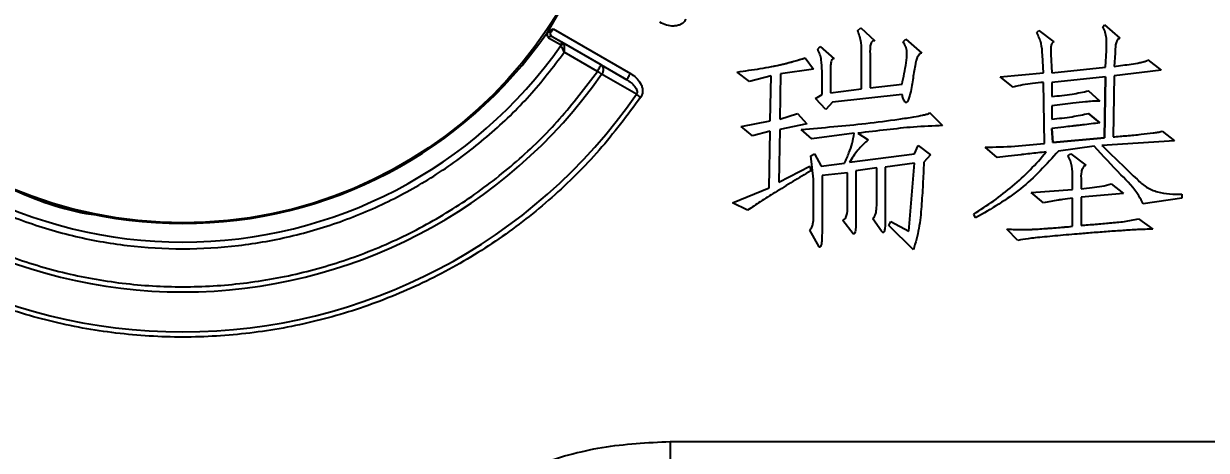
# Model space of a CAD drawing. Header units: millimetres. Extents: x 2379 to 4059, y 879 to 2067.
# Drawn here: x 2836.8 to 2916.9, y 1775.4 to 1804.3 of the extents above; entities that cross this region are included whole.
import ezdxf

# ---------------------------------------------------------------- set-up
doc = ezdxf.new("R2010")
doc.units = ezdxf.units.MM
doc.layers.add('AM_5', color=3, linetype='Continuous', lineweight=25)
doc.styles.add('SLDTEXTSTYLE1', font='txt.shx', dxfattribs={"width": 0.7, "bigfont": 'gbcbig.shx'})
doc.dimstyles.new('SLDDIMSTYLE12$0', dxfattribs={"dimtxt": 12, "dimasz": 10, "dimexe": 0, "dimexo": 0.0625, "dimgap": 0.875, "dimtad": 1, "dimdec": 1, "dimlfac": 1.8, "dimrnd": 1e-09, "dimzin": 12, "dimdsep": 46, "dimtxsty": 'SLDTEXTSTYLE1', "dimcen": 0.09, "dimdle": 8.16, "dimclrd": 3, "dimclre": 3, "dimadec": 0, "dimazin": 3, "dimtfac": 1, "dimtdec": 1, "dimtofl": 0, "dimtmove": 0, "dimatfit": 3, "dimfxl": 0, "dimfrac": 2, "dimtolj": 1, "dimlwd": 5, "dimlwe": 5, "dimarcsym": 0})

# ---------------------------------------------------------------- blocks, each defined once
blk = doc.blocks.new('*D38')
at = {"layer": 'AM_5', "color": 3, "lineweight": 5, "transparency": 16777216}
blk.add_line((2903.844, 1984.107), (3083.673, 1984.107), dxfattribs=at)
at = {"layer": 'AM_5', "color": 3, "linetype": 'Continuous', "lineweight": 5, "transparency": 16777216}
for p, q in [((3083.673, 1974.107), (3083.673, 1695.367)), ((2950.845, 1685.367), (3083.673, 1685.367))]:
    blk.add_line(p, q, dxfattribs=at)
at = {"layer": 'AM_5', "color": 3, "transparency": 16777216}
for points in [[(3082.007, 1974.107), (3085.34, 1974.107), (3083.673, 1984.107)], [(3082.007, 1695.367), (3085.34, 1695.367), (3083.673, 1685.367)]]:
    blk.add_solid(points, dxfattribs=at)
at = {"layer": 'Defpoints', "color": 0, "transparency": 16777216}
for p in [(2903.781, 1984.107), (2950.782, 1685.367), (3083.673, 1685.367)]:
    blk.add_point(p, dxfattribs=at)
at = {"layer": 'AM_5', "color": 0, "transparency": 16777216, "insert": (3076.798, 1834.737), "char_height": 12, "attachment_point": 5, "rotation": 90, "style": 'SLDTEXTSTYLE1'}
blk.add_mtext('\\A1;300', dxfattribs=at)

msp = doc.modelspace()

# ---------------------------------------------------------------- linework, layer by layer
at = {"color": 7, "linetype": 'Continuous', "lineweight": 25}
for p, q in [((2874.692, 1807.984), (2872.219, 1803.7)), ((2872.66, 1803.992), (2877.886, 1800.975)), ((2893.298, 1803.875), (2893.489, 1804.067)), ((2893.298, 1803.875), (2893.489, 1804.067)), ((2893.489, 1804.067), (2894.447, 1803.173)), ((2893.489, 1804.067), (2893.489, 1804.067)), ((2893.489, 1804.067), (2894.447, 1803.173)), ((2909.892, 1804.131), (2910.02, 1804.258)), ((2909.892, 1804.131), (2910.02, 1804.258)), ((2909.892, 1804.131), (2909.892, 1804.131)), ((2910.02, 1804.258), (2911.041, 1803.365)), ((2910.02, 1804.258), (2910.02, 1804.258)), ((2910.02, 1804.258), (2911.041, 1803.365)), ((2872.335, 1803.39), (2873.145, 1802.922)), ((2873.394, 1802.991), (2872.583, 1803.459)), ((2877.636, 1800.542), (2872.583, 1803.459)), ((2893.298, 1803.875), (2893.298, 1803.875)), ((2894.447, 1803.173), (2894.447, 1803.173)), ((2896.362, 1803.109), (2896.553, 1803.301)), ((2896.362, 1803.109), (2896.553, 1803.301)), ((2896.362, 1803.109), (2896.362, 1803.109)), ((2896.553, 1803.301), (2897.638, 1802.343)), ((2896.553, 1803.301), (2896.553, 1803.301)), ((2896.553, 1803.301), (2897.638, 1802.343)), ((2905.425, 1803.748), (2905.552, 1803.875)), ((2905.425, 1803.748), (2905.552, 1803.875)), ((2905.425, 1803.748), (2905.425, 1803.748)), ((2905.552, 1803.875), (2906.574, 1803.109)), ((2905.552, 1803.875), (2905.552, 1803.875)), ((2905.552, 1803.875), (2906.574, 1803.109)), ((2906.574, 1803.109), (2906.574, 1803.109)), ((2911.041, 1803.365), (2911.041, 1803.365)), ((2875.898, 1801.545), (2873.394, 1802.991)), ((2875.648, 1801.112), (2873.408, 1802.405)), ((2890.553, 1802.599), (2890.745, 1802.79)), ((2890.553, 1802.599), (2890.745, 1802.79)), ((2890.553, 1802.599), (2890.553, 1802.599)), ((2890.745, 1802.79), (2891.702, 1801.961)), ((2890.745, 1802.79), (2890.745, 1802.79)), ((2890.745, 1802.79), (2891.702, 1801.961)), ((2897.638, 1802.343), (2897.638, 1802.343)), ((2910.084, 1801.386), (2910.148, 1802.535)), ((2910.084, 1801.386), (2910.148, 1802.535)), ((2910.148, 1802.535), (2910.148, 1802.535)), ((2910.722, 1802.343), (2910.658, 1801.45)), ((2875.898, 1801.545), (2877.636, 1800.542)), ((2889.724, 1802.024), (2890.298, 1801.258)), ((2889.724, 1802.024), (2889.724, 1802.024)), ((2889.724, 1802.024), (2890.298, 1801.258)), ((2891.702, 1801.961), (2891.702, 1801.961)), ((2893.553, 1799.918), (2893.553, 1802.216)), ((2894.128, 1802.152), (2894.128, 1799.982)), ((2905.871, 1801.003), (2905.808, 1802.216)), ((2906.382, 1802.28), (2906.446, 1801.003)), ((2906.382, 1802.28), (2906.382, 1802.28)), ((2906.382, 1802.28), (2906.446, 1801.003)), ((2912.956, 1801.897), (2913.85, 1801.195)), ((2912.956, 1801.897), (2912.956, 1801.897)), ((2912.956, 1801.897), (2913.85, 1801.195)), ((2878.292, 1799.553), (2875.938, 1800.909)), ((2885.958, 1800.429), (2885.128, 1801.067)), ((2885.128, 1801.067), (2885.128, 1801.067)), ((2887.426, 1800.812), (2885.958, 1800.429)), ((2887.362, 1797.748), (2887.426, 1800.812)), ((2887.362, 1797.748), (2887.426, 1800.812)), ((2888.064, 1800.939), (2888, 1797.876)), ((2890.298, 1801.258), (2888.064, 1800.939)), ((2890.298, 1801.258), (2890.298, 1801.258)), ((2890.873, 1799.535), (2890.873, 1801.131)), ((2891.447, 1800.812), (2891.447, 1799.663)), ((2902.935, 1800.748), (2905.871, 1801.003)), ((2903.829, 1800.046), (2902.935, 1800.748)), ((2902.935, 1800.748), (2902.935, 1800.748)), ((2906.446, 1801.003), (2910.084, 1801.386)), ((2906.446, 1801.003), (2910.084, 1801.386)), ((2906.446, 1801.003), (2906.446, 1801.003)), ((2910.084, 1800.748), (2906.446, 1800.365)), ((2910.02, 1796.599), (2910.084, 1800.748)), ((2910.084, 1800.748), (2910.02, 1796.599)), ((2910.084, 1801.386), (2910.084, 1801.386)), ((2910.658, 1800.812), (2910.594, 1796.663)), ((2913.85, 1801.195), (2910.658, 1800.812)), ((2913.85, 1801.195), (2913.85, 1801.195)), ((2891.447, 1799.663), (2893.553, 1799.918)), ((2891.447, 1799.663), (2893.553, 1799.918)), ((2893.553, 1799.918), (2893.553, 1799.918)), ((2894.128, 1799.982), (2896.298, 1800.237)), ((2894.128, 1799.982), (2896.298, 1800.237)), ((2894.128, 1799.982), (2894.128, 1799.982)), ((2896.298, 1800.237), (2896.298, 1800.237)), ((2905.935, 1796.216), (2905.871, 1800.365)), ((2906.446, 1800.365), (2906.446, 1799.408)), ((2890.426, 1799.28), (2890.873, 1799.535)), ((2890.426, 1799.28), (2890.873, 1799.535)), ((2891.128, 1798.514), (2890.426, 1799.28)), ((2890.426, 1799.28), (2890.426, 1799.28)), ((2890.873, 1799.535), (2890.873, 1799.535)), ((2891.447, 1799.663), (2891.447, 1799.663)), ((2896.298, 1799.535), (2891.575, 1799.025)), ((2908.935, 1799.79), (2909.701, 1799.088)), ((2908.935, 1799.79), (2908.935, 1799.79)), ((2909.701, 1799.088), (2908.935, 1799.79)), ((2909.701, 1799.088), (2909.701, 1799.088)), ((2891.575, 1799.025), (2891.128, 1798.514)), ((2898.149, 1798.323), (2899.042, 1797.429)), ((2898.149, 1798.323), (2898.149, 1798.323)), ((2898.149, 1798.323), (2899.042, 1797.429)), ((2906.446, 1798.769), (2906.446, 1797.876)), ((2885.384, 1797.365), (2887.362, 1797.748)), ((2887.362, 1797.748), (2887.362, 1797.748)), ((2888, 1797.876), (2889.213, 1798.259)), ((2889.851, 1797.557), (2888, 1797.174)), ((2889.213, 1798.259), (2889.851, 1797.557)), ((2889.213, 1798.259), (2889.213, 1798.259)), ((2889.213, 1798.259), (2889.851, 1797.557)), ((2889.851, 1797.557), (2889.851, 1797.557)), ((2908.935, 1798.259), (2909.701, 1797.62)), ((2908.935, 1798.259), (2908.935, 1798.259)), ((2909.701, 1797.62), (2908.935, 1798.259)), ((2909.701, 1797.62), (2909.701, 1797.62)), ((2886.15, 1796.727), (2885.384, 1797.365)), ((2885.384, 1797.365), (2885.384, 1797.365)), ((2887.362, 1797.046), (2886.15, 1796.727)), ((2887.298, 1793.217), (2887.362, 1797.046)), ((2887.298, 1793.217), (2887.362, 1797.046)), ((2888, 1797.174), (2887.937, 1793.599)), ((2890.171, 1796.535), (2889.468, 1797.174)), ((2889.468, 1797.174), (2889.468, 1797.174)), ((2893.043, 1796.918), (2890.171, 1796.535)), ((2893.298, 1796.918), (2894, 1796.472)), ((2893.298, 1796.918), (2894, 1796.472)), ((2899.042, 1797.429), (2899.042, 1797.429)), ((2906.446, 1797.237), (2906.51, 1796.28)), ((2906.51, 1796.28), (2906.446, 1797.237)), ((2913.913, 1797.046), (2914.743, 1796.408)), ((2913.913, 1797.046), (2913.913, 1797.046)), ((2913.913, 1797.046), (2914.743, 1796.408)), ((2894, 1796.472), (2894, 1796.472)), ((2897.127, 1795.514), (2897.383, 1796.089)), ((2897.127, 1795.514), (2897.383, 1796.089)), ((2897.383, 1796.089), (2898.212, 1795.45)), ((2897.383, 1796.089), (2897.383, 1796.089)), ((2897.383, 1796.089), (2898.212, 1795.45)), ((2902.744, 1795.259), (2901.914, 1795.961)), ((2901.914, 1795.961), (2901.914, 1795.961)), ((2906.51, 1796.28), (2910.02, 1796.599)), ((2910.02, 1796.599), (2906.51, 1796.28)), ((2906.51, 1796.28), (2906.51, 1796.28)), ((2909.318, 1796.025), (2906.893, 1795.706)), ((2914.743, 1796.408), (2909.829, 1796.089)), ((2910.02, 1796.599), (2910.02, 1796.599)), ((2914.743, 1796.408), (2914.743, 1796.408)), ((2890.107, 1795.387), (2890.362, 1795.514)), ((2890.107, 1795.387), (2890.362, 1795.514)), ((2890.298, 1793.791), (2890.107, 1795.387)), ((2890.107, 1795.387), (2890.107, 1795.387)), ((2890.362, 1795.514), (2890.809, 1794.684)), ((2890.362, 1795.514), (2890.362, 1795.514)), ((2890.362, 1795.514), (2890.809, 1794.684)), ((2892.724, 1794.94), (2897.127, 1795.514)), ((2892.724, 1794.94), (2897.127, 1795.514)), ((2897.127, 1795.514), (2897.127, 1795.514)), ((2898.212, 1795.45), (2897.766, 1794.94)), ((2898.212, 1795.45), (2898.212, 1795.45)), ((2907.531, 1795.387), (2907.722, 1795.514)), ((2907.531, 1795.387), (2907.722, 1795.514)), ((2907.531, 1795.387), (2907.531, 1795.387)), ((2907.722, 1795.514), (2908.744, 1794.748)), ((2907.722, 1795.514), (2907.722, 1795.514)), ((2907.722, 1795.514), (2908.744, 1794.748)), ((2887.937, 1793.599), (2890.043, 1794.684)), ((2887.937, 1793.599), (2890.043, 1794.684)), ((2890.043, 1794.684), (2890.107, 1794.365)), ((2890.043, 1794.684), (2890.043, 1794.684)), ((2890.043, 1794.684), (2890.107, 1794.365)), ((2890.107, 1794.365), (2890.107, 1794.365)), ((2890.809, 1794.684), (2892.404, 1794.876)), ((2890.809, 1794.684), (2892.404, 1794.876)), ((2890.809, 1794.684), (2890.809, 1794.684)), ((2892.404, 1794.876), (2892.404, 1794.876)), ((2894.574, 1794.557), (2893.17, 1794.365)), ((2893.17, 1794.365), (2893.17, 1790.983)), ((2894.574, 1792.004), (2894.574, 1794.557)), ((2897.127, 1794.876), (2895.149, 1794.621)), ((2895.149, 1794.621), (2895.149, 1790.983)), ((2896.744, 1790.281), (2897.127, 1794.876)), ((2908.744, 1794.748), (2908.744, 1794.748)), ((2890.298, 1791.238), (2890.298, 1793.791)), ((2892.596, 1794.238), (2890.873, 1794.046)), ((2890.873, 1794.046), (2890.873, 1790.281)), ((2892.596, 1792.068), (2892.596, 1794.238)), ((2907.85, 1793.089), (2907.85, 1793.919)), ((2908.424, 1793.727), (2908.424, 1793.153)), ((2908.424, 1793.727), (2908.424, 1793.727)), ((2910.467, 1793.472), (2911.297, 1792.834)), ((2910.467, 1793.472), (2910.467, 1793.472)), ((2910.467, 1793.472), (2911.297, 1792.834)), ((2884.809, 1792.195), (2887.298, 1793.217)), ((2887.298, 1793.217), (2887.298, 1793.217)), ((2905.042, 1792.897), (2907.85, 1793.089)), ((2905.871, 1792.195), (2905.042, 1792.897)), ((2905.042, 1792.897), (2905.042, 1792.897)), ((2907.85, 1793.089), (2907.85, 1793.089)), ((2911.297, 1792.834), (2908.424, 1792.578)), ((2911.297, 1792.834), (2911.297, 1792.834)), ((2915.254, 1792.77), (2915.254, 1792.514)), ((2915.254, 1792.77), (2915.254, 1792.77)), ((2885.83, 1791.685), (2884.809, 1792.195)), ((2884.809, 1792.195), (2884.809, 1792.195)), ((2907.85, 1790.6), (2907.85, 1792.514)), ((2908.424, 1792.578), (2908.424, 1790.664)), ((2915.254, 1792.514), (2912.637, 1792.131)), ((2890.298, 1791.238), (2890.298, 1791.238)), ((2894.894, 1790.281), (2894.319, 1791.11)), ((2894.319, 1791.11), (2894.319, 1791.11)), ((2901.276, 1791.174), (2901.148, 1791.429)), ((2901.148, 1791.429), (2901.148, 1791.429)), ((2912.318, 1791.11), (2913.275, 1790.408)), ((2912.318, 1791.11), (2912.318, 1791.11)), ((2912.318, 1791.11), (2913.275, 1790.408)), ((2890.681, 1789.196), (2890.043, 1790.344)), ((2890.043, 1790.344), (2890.043, 1790.344)), ((2892.979, 1790.089), (2892.277, 1790.983)), ((2892.277, 1790.983), (2892.277, 1790.983)), ((2895.404, 1790.664), (2895.532, 1790.919)), ((2895.404, 1790.664), (2895.532, 1790.919)), ((2897.064, 1789.004), (2895.404, 1790.664)), ((2895.404, 1790.664), (2895.404, 1790.664)), ((2895.532, 1790.919), (2896.744, 1790.281)), ((2895.532, 1790.919), (2895.532, 1790.919)), ((2895.532, 1790.919), (2896.744, 1790.281)), ((2896.744, 1790.281), (2896.744, 1790.281)), ((2904.148, 1789.642), (2903.382, 1790.408)), ((2903.382, 1790.408), (2903.382, 1790.408)), ((2907.85, 1790.6), (2907.85, 1790.6)), ((2913.275, 1790.408), (2913.275, 1790.408)), ((2880.588, 1776.001), (2931.279, 1776.001)), ((2880.588, 1776.001), (2880.588, 1774.001))]:
    msp.add_line(p, q, dxfattribs=at)
at = {"color": 7, "linetype": 'Continuous', "lineweight": 25, "flags": 128}
for points in [[(2875.648, 1801.112), (2875.697, 1801.197), (2875.744, 1801.278), (2875.787, 1801.353), (2875.825, 1801.419), (2875.856, 1801.472), (2875.879, 1801.512), (2875.893, 1801.537), (2875.898, 1801.545)], [(2875.938, 1800.909), (2875.908, 1800.93), (2875.876, 1800.953), (2875.841, 1800.977), (2875.805, 1801.003), (2875.767, 1801.029), (2875.728, 1801.056), (2875.688, 1801.084), (2875.648, 1801.112)], [(2877.886, 1800.975), (2877.838, 1800.89), (2877.791, 1800.809), (2877.747, 1800.734), (2877.71, 1800.669), (2877.679, 1800.615), (2877.655, 1800.575), (2877.641, 1800.55), (2877.636, 1800.542)], [(2878.292, 1799.553), (2878.322, 1799.532), (2878.354, 1799.51), (2878.389, 1799.486), (2878.425, 1799.461), (2878.463, 1799.434), (2878.502, 1799.407), (2878.542, 1799.38), (2878.583, 1799.352)]]:
    msp.add_lwpolyline(points, dxfattribs=at)
at = {"color": 7, "linetype": 'Continuous', "lineweight": 25}
msp.add_circle((2847.563, 1820.586), 29.75, dxfattribs=at)
for centre, radius, start, end in [((2847.563, 1785.791), 91.48, 295.79271, 180), ((2847.563, 1785.791), 90.341, 353.64897, 186.35103), ((2847.563, 1785.791), 89.875, 353.64897, 186.35103), ((2847.563, 1785.791), 85.319, 353.33017, 186.66983), ((2847.563, 1820.791), 30, 214.72923, 325.27077), ((2872.496, 1803.291), 0.189, 62.68036, 148.38305), ((2847.563, 1820.791), 31.264, 214.97704, 325.02296), ((2873.307, 1802.823), 0.19, 62.6879, 148.51075), ((2873.342, 1802.707), 0.229, 70.10472, 134.91824), ((2847.563, 1820.791), 34.646, 215.01875, 324.98125), ((2847.563, 1820.791), 37.354, 214.65071, 325.34929), ((2847.563, 1785.791), 91.48, 180, 290.22656)]:
    msp.add_arc(centre, radius, start, end, dxfattribs=at)
for points in [[(2858.353, 1883.466), (2862.004, 1882.942), (2869.308, 1881.894), (2879.951, 1878.774), (2890.194, 1874.566), (2899.895, 1869.211), (2908.934, 1862.806), (2917.196, 1855.425), (2924.577, 1847.163), (2930.982, 1838.123), (2936.337, 1828.423), (2940.545, 1818.18), (2943.665, 1807.536), (2944.713, 1800.233), (2945.237, 1796.581)], [(2864.895, 1883.263), (2868.19, 1882.577), (2874.778, 1881.204), (2884.33, 1877.883), (2893.514, 1873.679), (2902.217, 1868.544), (2910.353, 1862.554), (2917.838, 1855.767), (2924.593, 1848.253), (2930.548, 1840.091), (2935.646, 1831.366), (2939.811, 1822.165), (2943.091, 1812.599), (2944.435, 1806.004), (2945.108, 1802.707)], [(2753.823, 1785.792), (2753.91, 1788.86), (2754.084, 1794.995), (2755.487, 1804.109), (2757.712, 1813.047), (2760.82, 1821.723), (2764.759, 1830.052), (2769.496, 1837.955), (2774.985, 1845.356), (2781.172, 1852.183), (2787.999, 1858.371), (2795.4, 1863.86), (2803.303, 1868.597), (2811.633, 1872.535), (2820.308, 1875.643), (2829.246, 1877.868), (2838.36, 1879.271), (2844.496, 1879.445), (2847.563, 1879.532)], [(2847.563, 1879.532), (2850.631, 1879.445), (2856.766, 1879.271), (2865.881, 1877.868), (2874.819, 1875.643), (2883.494, 1872.535), (2891.823, 1868.597), (2899.727, 1863.86), (2907.127, 1858.371), (2913.954, 1852.183), (2920.142, 1845.356), (2925.631, 1837.955), (2930.368, 1830.052), (2934.307, 1821.723), (2937.415, 1813.047), (2939.64, 1804.109), (2941.043, 1794.995), (2941.217, 1788.86), (2941.304, 1785.792)], [(2847.563, 1870.078), (2844.601, 1869.987), (2838.675, 1869.807), (2829.886, 1868.352), (2821.293, 1866.047), (2812.992, 1862.832), (2805.075, 1858.766), (2797.63, 1853.889), (2790.74, 1848.255), (2784.481, 1841.927), (2778.923, 1834.975), (2774.127, 1827.477), (2770.147, 1819.516), (2767.029, 1811.18), (2764.8, 1802.562), (2763.508, 1793.76), (2763.084, 1784.861), (2763.593, 1778.955), (2763.847, 1776.001)], [(2931.279, 1776.001), (2931.534, 1778.955), (2932.043, 1784.861), (2931.618, 1793.76), (2930.327, 1802.562), (2928.098, 1811.18), (2924.98, 1819.516), (2921, 1827.477), (2916.204, 1834.975), (2910.646, 1841.927), (2904.387, 1848.255), (2897.497, 1853.889), (2890.052, 1858.766), (2882.135, 1862.832), (2873.834, 1866.047), (2865.241, 1868.352), (2856.451, 1869.807), (2850.526, 1869.987), (2847.563, 1870.078)], [(2872.475, 1803.736), (2872.503, 1803.775), (2872.56, 1803.852), (2872.627, 1803.945), (2872.66, 1803.992)], [(2821.718, 1802.405), (2822.483, 1801.405), (2824.013, 1799.404), (2826.74, 1796.775), (2829.734, 1794.467), (2832.989, 1792.537), (2836.448, 1791.005), (2840.064, 1789.896), (2843.787, 1789.224), (2847.563, 1788.999), (2851.34, 1789.224), (2855.062, 1789.896), (2858.679, 1791.005), (2862.138, 1792.537), (2865.392, 1794.467), (2868.387, 1796.775), (2871.113, 1799.404), (2872.643, 1801.405), (2873.408, 1802.405)], [(2819.479, 1801.112), (2820.304, 1800.017), (2821.956, 1797.825), (2824.909, 1794.944), (2828.159, 1792.414), (2831.696, 1790.298), (2835.459, 1788.618), (2839.396, 1787.4), (2843.45, 1786.663), (2847.563, 1786.416), (2851.677, 1786.663), (2855.731, 1787.4), (2859.668, 1788.618), (2863.431, 1790.298), (2866.967, 1792.414), (2870.217, 1794.944), (2873.171, 1797.825), (2874.822, 1800.017), (2875.648, 1801.112)], [(2878.583, 1799.352), (2877.676, 1798.134), (2875.863, 1795.697), (2872.61, 1792.49), (2869.025, 1789.674), (2865.119, 1787.317), (2860.959, 1785.445), (2856.604, 1784.089), (2852.117, 1783.268), (2847.563, 1782.992), (2843.01, 1783.268), (2838.523, 1784.089), (2834.168, 1785.445), (2830.008, 1787.317), (2826.102, 1789.674), (2822.517, 1792.49), (2819.264, 1795.697), (2817.451, 1798.134), (2816.544, 1799.352)], [(2847.563, 1692.052), (2844.496, 1692.139), (2838.36, 1692.313), (2829.246, 1693.716), (2820.308, 1695.941), (2811.633, 1699.049), (2803.303, 1702.987), (2795.4, 1707.724), (2787.999, 1713.213), (2781.172, 1719.401), (2774.985, 1726.228), (2769.496, 1733.629), (2764.759, 1741.532), (2760.82, 1749.861), (2757.712, 1758.537), (2755.487, 1767.475), (2754.084, 1776.589), (2753.91, 1782.724), (2753.823, 1785.792)], [(2941.304, 1785.792), (2941.217, 1782.724), (2941.043, 1776.589), (2939.64, 1767.475), (2937.415, 1758.537), (2934.307, 1749.861), (2930.368, 1741.532), (2925.631, 1733.629), (2920.142, 1726.228), (2913.954, 1719.401), (2907.127, 1713.213), (2899.727, 1707.724), (2891.823, 1702.987), (2883.494, 1699.049), (2874.819, 1695.941), (2865.881, 1693.716), (2856.766, 1692.313), (2850.631, 1692.139), (2847.563, 1692.052)], [(2863.506, 1769.75), (2864.739, 1770.69), (2867.204, 1772.569), (2871.453, 1774.5), (2875.944, 1775.768), (2879.04, 1775.924), (2880.588, 1776.001)]]:
    msp.add_open_spline(points, degree=3, dxfattribs=at)
for points, knots in [([(2817.567, 1820.823), (2817.565, 1820.812), (2817.371, 1818.851), (2818.038, 1814.895), (2819.645, 1809.239), (2822.465, 1804.015), (2826.212, 1799.446), (2830.787, 1795.668), (2836.018, 1792.966), (2840.015, 1791.509), (2842.229, 1791.314), (2842.489, 1791.291)], [0, 0, 0, 0, 0.0007602, 0.1408474, 0.2809347, 0.4210219, 0.5611091, 0.7011963, 0.8412835, 0.9813707, 1, 1, 1, 1]), ([(2872.219, 1803.7), (2872.245, 1803.732), (2872.303, 1803.8), (2872.453, 1803.901), (2872.578, 1803.956), (2872.66, 1803.992)], [0, 0, 0, 0, 0.22952, 0.499747, 1, 1, 1, 1]), ([(2881.64, 1804.647), (2881.598, 1804.578), (2881.513, 1804.436), (2881.307, 1804.296), (2881.073, 1804.21), (2880.746, 1804.17), (2880.329, 1804.223), (2880.034, 1804.367), (2879.886, 1804.439)], [0, 0, 0, 0, 0.122541, 0.250728, 0.370854, 0.501138, 0.750528, 1, 1, 1, 1]), ([(2910.148, 1802.535), (2910.155, 1802.808), (2910.165, 1803.221), (2910.081, 1803.768), (2909.954, 1804.012), (2909.892, 1804.131)], [0, 0, 0, 0, 0.500487, 0.756396, 1, 1, 1, 1]), ([(2872.219, 1803.7), (2872.227, 1803.712), (2872.239, 1803.728), (2872.257, 1803.745), (2872.264, 1803.75), (2872.268, 1803.752)], [0, 0, 0, 0, 0.55228, 0.782751, 1, 1, 1, 1]), ([(2872.268, 1803.752), (2872.259, 1803.709), (2872.24, 1803.621), (2872.248, 1803.518), (2872.277, 1803.436), (2872.315, 1803.405), (2872.335, 1803.39)], [0, 0, 0, 0, 0.245779, 0.498992, 0.746657, 1, 1, 1, 1]), ([(2872.475, 1803.736), (2872.454, 1803.745), (2872.417, 1803.761), (2872.36, 1803.77), (2872.309, 1803.769), (2872.282, 1803.757), (2872.268, 1803.752)], [0, 0, 0, 0, 0.284658, 0.500314, 0.748381, 1, 1, 1, 1]), ([(2872.583, 1803.459), (2872.548, 1803.49), (2872.494, 1803.536), (2872.469, 1803.643), (2872.473, 1803.706), (2872.475, 1803.736)], [0, 0, 0, 0, 0.506993, 0.766897, 1, 1, 1, 1]), ([(2893.553, 1802.216), (2893.555, 1802.5), (2893.557, 1803.067), (2893.384, 1803.606), (2893.298, 1803.875)], [0, 0, 0, 0, 0.5013561, 1, 1, 1, 1]), ([(2894.447, 1803.173), (2894.422, 1803.18), (2894.385, 1803.189), (2894.334, 1803.182), (2894.289, 1803.163), (2894.239, 1803.121), (2894.162, 1802.988), (2894.109, 1802.655), (2894.12, 1802.353), (2894.128, 1802.152)], [0, 0, 0, 0, 0.062894, 0.093186, 0.125519, 0.183459, 0.250862, 0.500262, 1, 1, 1, 1]), ([(2896.298, 1800.237), (2896.394, 1800.719), (2896.538, 1801.441), (2896.659, 1802.302), (2896.555, 1802.793), (2896.426, 1803.004), (2896.362, 1803.109)], [0, 0, 0, 0, 0.5004026, 0.7500607, 0.8750111, 1, 1, 1, 1]), ([(2905.808, 1802.216), (2905.792, 1802.484), (2905.759, 1803.018), (2905.536, 1803.505), (2905.425, 1803.748)], [0, 0, 0, 0, 0.501429, 1, 1, 1, 1]), ([(2906.574, 1803.109), (2906.555, 1803.103), (2906.52, 1803.091), (2906.462, 1803.04), (2906.402, 1802.919), (2906.359, 1802.656), (2906.373, 1802.43), (2906.382, 1802.28)], [0, 0, 0, 0, 0.062738, 0.125106, 0.25016, 0.499952, 1, 1, 1, 1]), ([(2911.041, 1803.365), (2911, 1803.341), (2910.919, 1803.293), (2910.823, 1803.127), (2910.732, 1802.812), (2910.726, 1802.531), (2910.722, 1802.343)], [0, 0, 0, 0, 0.124606, 0.249783, 0.499755, 1, 1, 1, 1]), ([(2873.145, 1802.922), (2873.154, 1802.916), (2873.17, 1802.904), (2873.177, 1802.88), (2873.181, 1802.869)], [0, 0, 0, 0, 0.505034, 1, 1, 1, 1]), ([(2873.408, 1802.405), (2873.382, 1802.459), (2873.338, 1802.549), (2873.274, 1802.68), (2873.219, 1802.791), (2873.193, 1802.844), (2873.181, 1802.869)], [0, 0, 0, 0, 0.286006, 0.484613, 0.757844, 1, 1, 1, 1]), ([(2873.42, 1802.922), (2873.419, 1802.937), (2873.418, 1802.97), (2873.402, 1802.984), (2873.394, 1802.991)], [0, 0, 0, 0, 0.455333, 1, 1, 1, 1]), ([(2873.408, 1802.405), (2873.41, 1802.465), (2873.413, 1802.565), (2873.415, 1802.711), (2873.418, 1802.835), (2873.419, 1802.894), (2873.42, 1802.922)], [0, 0, 0, 0, 0.285344, 0.484568, 0.757303, 1, 1, 1, 1]), ([(2890.873, 1801.131), (2890.865, 1801.385), (2890.853, 1801.766), (2890.752, 1802.271), (2890.619, 1802.49), (2890.553, 1802.599)], [0, 0, 0, 0, 0.500501, 0.750743, 1, 1, 1, 1]), ([(2897.638, 1802.343), (2897.615, 1802.344), (2897.582, 1802.346), (2897.539, 1802.333), (2897.481, 1802.299), (2897.274, 1802.041), (2897.217, 1801.698), (2897.106, 1801.087), (2896.994, 1800.383), (2896.865, 1799.61), (2896.717, 1799.164), (2896.659, 1799.053), (2896.63, 1799.02), (2896.603, 1799.001), (2896.578, 1798.991), (2896.556, 1798.991), (2896.536, 1798.995), (2896.512, 1799.012), (2896.438, 1799.096), (2896.367, 1799.279), (2896.321, 1799.45), (2896.298, 1799.535)], [0, 0, 0, 0, 0.015707, 0.023084, 0.031298, 0.062594, 0.249246, 0.264592, 0.499319, 0.749347, 0.813344, 0.828624, 0.83674, 0.844073, 0.851536, 0.855317, 0.859027, 0.866095, 0.875169, 0.937439, 1, 1, 1, 1]), ([(2875.898, 1801.545), (2875.924, 1801.526), (2875.979, 1801.486), (2876.03, 1801.381), (2876.051, 1801.252), (2876.033, 1801.157), (2876.025, 1801.112)], [0, 0, 0, 0, 0.231797, 0.482443, 0.76048, 1, 1, 1, 1]), ([(2885.128, 1801.067), (2885.647, 1801.142), (2886.676, 1801.29), (2888.22, 1801.568), (2889.219, 1801.871), (2889.724, 1802.024)], [0, 0, 0, 0, 0.334798, 0.663306, 1, 1, 1, 1]), ([(2885.128, 1801.067), (2885.647, 1801.142), (2886.692, 1801.293), (2888.237, 1801.57), (2889.235, 1801.875), (2889.724, 1802.024)], [0, 0, 0, 0, 0.334657, 0.674083, 1, 1, 1, 1]), ([(2891.702, 1801.961), (2891.687, 1801.961), (2891.66, 1801.962), (2891.621, 1801.955), (2891.588, 1801.935), (2891.532, 1801.878), (2891.472, 1801.71), (2891.427, 1801.342), (2891.439, 1801.024), (2891.447, 1800.812)], [0, 0, 0, 0, 0.0367103, 0.0625587, 0.0920687, 0.1257937, 0.2504477, 0.5001516, 1, 1, 1, 1]), ([(2910.658, 1801.45), (2911.048, 1801.498), (2911.632, 1801.57), (2912.31, 1801.68), (2912.628, 1801.756), (2912.77, 1801.799), (2912.84, 1801.82), (2912.9, 1801.848), (2912.937, 1801.88), (2912.956, 1801.897)], [0, 0, 0, 0, 0.49996, 0.749982, 0.8747254, 0.9164061, 0.9376784, 0.9687122, 1, 1, 1, 1]), ([(2876.025, 1801.112), (2876.015, 1801.077), (2875.994, 1801.007), (2875.956, 1800.942), (2875.938, 1800.909)], [0, 0, 0, 0, 0.506446, 1, 1, 1, 1]), ([(2877.886, 1800.975), (2878.023, 1800.883), (2878.295, 1800.7), (2878.549, 1800.364), (2878.678, 1800.062), (2878.72, 1799.816), (2878.703, 1799.568), (2878.622, 1799.423), (2878.583, 1799.352)], [0, 0, 0, 0, 0.249813, 0.499193, 0.628879, 0.749485, 0.877324, 1, 1, 1, 1]), ([(2877.636, 1800.542), (2877.739, 1800.476), (2877.941, 1800.347), (2878.151, 1800.137), (2878.275, 1799.95), (2878.333, 1799.811), (2878.346, 1799.693), (2878.326, 1799.606), (2878.303, 1799.571), (2878.292, 1799.553)], [0, 0, 0, 0, 0.286546, 0.561069, 0.68919, 0.805477, 0.906505, 0.953176, 1, 1, 1, 1]), ([(2905.871, 1800.365), (2905.628, 1800.337), (2905.163, 1800.283), (2904.477, 1800.205), (2904.044, 1800.099), (2903.829, 1800.046)], [0, 0, 0, 0, 0.355076, 0.678764, 1, 1, 1, 1]), ([(2906.446, 1799.408), (2906.902, 1799.451), (2907.739, 1799.532), (2908.561, 1799.71), (2908.935, 1799.79)], [0, 0, 0, 0, 0.544423, 1, 1, 1, 1]), ([(2909.701, 1799.088), (2909.53, 1799.088), (2909.202, 1799.088), (2908.594, 1799.029), (2907.917, 1798.954), (2907.158, 1798.863), (2906.682, 1798.8), (2906.446, 1798.769)], [0, 0, 0, 0, 0.1565437, 0.3002265, 0.5598557, 0.7813484, 1, 1, 1, 1]), ([(2889.468, 1797.174), (2890.929, 1797.295), (2893.137, 1797.479), (2895.677, 1797.809), (2896.955, 1798), (2897.577, 1798.111), (2897.893, 1798.187), (2898.04, 1798.23), (2898.103, 1798.262), (2898.134, 1798.279), (2898.144, 1798.287), (2898.149, 1798.296), (2898.151, 1798.307), (2898.15, 1798.316), (2898.149, 1798.323)], [0, 0, 0, 0, 0.499866, 0.755184, 0.873269, 0.940653, 0.9703, 0.984189, 0.992842, 0.99431, 0.996215, 0.997059, 0.997763, 1, 1, 1, 1]), ([(2906.446, 1797.876), (2906.902, 1797.92), (2907.739, 1798), (2908.561, 1798.178), (2908.935, 1798.259)], [0, 0, 0, 0, 0.544423, 1, 1, 1, 1]), ([(2909.701, 1797.62), (2909.304, 1797.572), (2908.802, 1797.511), (2908.272, 1797.447), (2908.132, 1797.43), (2908.091, 1797.425), (2907.985, 1797.413), (2907.71, 1797.382), (2907.167, 1797.32), (2906.717, 1797.269), (2906.446, 1797.237)], [0, 0, 0, 0, 0.3664455, 0.4623341, 0.4884448, 0.4960418, 0.4999998, 0.5858417, 0.75, 1, 1, 1, 1]), ([(2892.404, 1794.876), (2892.503, 1795.113), (2892.688, 1795.555), (2892.941, 1796.228), (2893.008, 1796.683), (2893.043, 1796.918)], [0, 0, 0, 0, 0.359332, 0.669185, 1, 1, 1, 1]), ([(2892.404, 1794.876), (2892.503, 1795.113), (2892.688, 1795.555), (2892.941, 1796.228), (2893.008, 1796.684), (2893.043, 1796.918)], [0, 0, 0, 0, 0.359286, 0.669497, 1, 1, 1, 1]), ([(2899.042, 1797.429), (2898.387, 1797.404), (2897.124, 1797.357), (2895.212, 1797.141), (2893.953, 1796.995), (2893.298, 1796.918)], [0, 0, 0, 0, 0.340904, 0.65699, 1, 1, 1, 1]), ([(2910.594, 1796.663), (2910.905, 1796.691), (2911.536, 1796.747), (2912.439, 1796.832), (2913.132, 1796.914), (2913.61, 1796.978), (2913.812, 1797.023), (2913.913, 1797.046)], [0, 0, 0, 0, 0.280025, 0.567993, 0.813979, 0.90683, 1, 1, 1, 1]), ([(2894, 1796.472), (2893.755, 1796.244), (2893.264, 1795.788), (2892.904, 1795.223), (2892.724, 1794.94)], [0, 0, 0, 0, 0.498794, 1, 1, 1, 1]), ([(2901.914, 1795.961), (2902.586, 1795.978), (2903.929, 1796.012), (2905.266, 1796.148), (2905.935, 1796.216)], [0, 0, 0, 0, 0.499834, 1, 1, 1, 1]), ([(2901.914, 1795.961), (2902.586, 1795.978), (2903.929, 1796.012), (2905.266, 1796.148), (2905.935, 1796.216)], [0, 0, 0, 0, 0.499834, 1, 1, 1, 1]), ([(2912.637, 1792.131), (2912.539, 1792.313), (2912.146, 1793.045), (2910.937, 1794.282), (2909.916, 1795.381), (2909.318, 1796.025)], [0, 0, 0, 0, 0.120499, 0.484583, 1, 1, 1, 1]), ([(2909.829, 1796.089), (2909.965, 1795.957), (2910.759, 1795.19), (2911.741, 1794.229), (2912.82, 1793.221), (2913.865, 1792.801), (2914.698, 1792.782), (2915.254, 1792.77)], [0, 0, 0, 0, 0.085822, 0.500579, 0.625554, 0.749953, 1, 1, 1, 1]), ([(2909.829, 1796.089), (2909.965, 1795.957), (2910.759, 1795.19), (2911.741, 1794.229), (2912.82, 1793.221), (2913.865, 1792.801), (2914.698, 1792.782), (2915.254, 1792.77)], [0, 0, 0, 0, 0.085813, 0.500579, 0.625554, 0.749953, 1, 1, 1, 1]), ([(2901.148, 1791.429), (2901.605, 1791.722), (2902.517, 1792.308), (2903.796, 1793.314), (2905.001, 1794.409), (2905.709, 1795.231), (2906.063, 1795.642)], [0, 0, 0, 0, 0.250018, 0.50003, 0.750015, 1, 1, 1, 1]), ([(2901.148, 1791.429), (2901.605, 1791.722), (2902.517, 1792.308), (2903.796, 1793.314), (2905.001, 1794.409), (2905.709, 1795.231), (2906.063, 1795.642)], [0, 0, 0, 0, 0.250018, 0.50003, 0.750015, 1, 1, 1, 1]), ([(2906.893, 1795.706), (2906.076, 1794.803), (2904.442, 1792.998), (2902.332, 1791.782), (2901.276, 1791.174)], [0, 0, 0, 0, 0.4997261, 1, 1, 1, 1]), ([(2906.063, 1795.642), (2905.872, 1795.622), (2905.318, 1795.563), (2904.747, 1795.499), (2904.078, 1795.426), (2903.524, 1795.365), (2902.99, 1795.292), (2902.744, 1795.259)], [0, 0, 0, 0, 0.17261, 0.500021, 0.515712, 0.777456, 1, 1, 1, 1]), ([(2907.85, 1793.919), (2907.841, 1794.172), (2907.829, 1794.553), (2907.717, 1795.053), (2907.593, 1795.276), (2907.531, 1795.387)], [0, 0, 0, 0, 0.500203, 0.750381, 1, 1, 1, 1]), ([(2890.107, 1794.365), (2889.704, 1794.123), (2888.895, 1793.636), (2887.754, 1792.934), (2886.719, 1792.302), (2886.112, 1791.88), (2885.83, 1791.685)], [0, 0, 0, 0, 0.279532, 0.560917, 0.796186, 1, 1, 1, 1]), ([(2897.766, 1794.94), (2897.746, 1794.44), (2897.707, 1793.441), (2897.609, 1791.946), (2897.478, 1790.448), (2897.202, 1789.485), (2897.064, 1789.004)], [0, 0, 0, 0, 0.250078, 0.500157, 0.750158, 1, 1, 1, 1]), ([(2908.744, 1794.748), (2908.703, 1794.724), (2908.621, 1794.676), (2908.51, 1794.519), (2908.402, 1794.202), (2908.415, 1793.917), (2908.424, 1793.727)], [0, 0, 0, 0, 0.124964, 0.250406, 0.50003, 1, 1, 1, 1]), ([(2908.424, 1793.153), (2908.673, 1793.181), (2909.141, 1793.234), (2909.829, 1793.306), (2910.256, 1793.417), (2910.467, 1793.472)], [0, 0, 0, 0, 0.361972, 0.684119, 1, 1, 1, 1]), ([(2892.277, 1790.983), (2892.316, 1791.013), (2892.395, 1791.073), (2892.505, 1791.24), (2892.616, 1791.571), (2892.604, 1791.869), (2892.596, 1792.068)], [0, 0, 0, 0, 0.125102, 0.250487, 0.500275, 1, 1, 1, 1]), ([(2894.319, 1791.11), (2894.368, 1791.173), (2894.467, 1791.299), (2894.557, 1791.608), (2894.567, 1791.846), (2894.574, 1792.004)], [0, 0, 0, 0, 0.249613, 0.500395, 1, 1, 1, 1]), ([(2907.85, 1792.514), (2907.622, 1792.482), (2907.327, 1792.44), (2906.996, 1792.393), (2906.563, 1792.33), (2906.199, 1792.259), (2905.871, 1792.195)], [0, 0, 0, 0, 0.344956, 0.446295, 0.500209, 1, 1, 1, 1]), ([(2890.043, 1790.344), (2890.097, 1790.404), (2890.204, 1790.524), (2890.284, 1790.841), (2890.292, 1791.079), (2890.298, 1791.238)], [0, 0, 0, 0, 0.248888, 0.499184, 1, 1, 1, 1]), ([(2890.043, 1790.344), (2890.097, 1790.404), (2890.204, 1790.524), (2890.284, 1790.841), (2890.292, 1791.079), (2890.298, 1791.238)], [0, 0, 0, 0, 0.248888, 0.499184, 1, 1, 1, 1]), ([(2908.424, 1790.664), (2908.75, 1790.689), (2909.403, 1790.739), (2910.379, 1790.826), (2911.357, 1790.912), (2911.998, 1791.044), (2912.318, 1791.11)], [0, 0, 0, 0, 0.250114, 0.500226, 0.750332, 1, 1, 1, 1]), ([(2890.873, 1790.281), (2890.869, 1790.086), (2890.863, 1789.755), (2890.841, 1789.396), (2890.776, 1789.238), (2890.752, 1789.206), (2890.731, 1789.192), (2890.715, 1789.188), (2890.697, 1789.189), (2890.687, 1789.193), (2890.681, 1789.196)], [0, 0, 0, 0, 0.5033936, 0.8561859, 0.9055228, 0.9418884, 0.9566664, 0.9704282, 0.9844651, 1, 1, 1, 1]), ([(2893.17, 1790.983), (2893.167, 1790.818), (2893.161, 1790.541), (2893.139, 1790.239), (2893.076, 1790.118), (2893.057, 1790.097), (2893.043, 1790.086), (2893.028, 1790.08), (2893.012, 1790.079), (2892.995, 1790.082), (2892.984, 1790.086), (2892.979, 1790.089)], [0, 0, 0, 0, 0.502708, 0.847693, 0.895837, 0.915403, 0.932716, 0.94869, 0.964469, 0.98124, 1, 1, 1, 1]), ([(2895.149, 1790.983), (2895.146, 1790.817), (2895.141, 1790.569), (2895.11, 1790.305), (2895.062, 1790.211), (2895.042, 1790.193), (2895.024, 1790.184), (2895.01, 1790.181), (2894.995, 1790.182), (2894.967, 1790.192), (2894.932, 1790.226), (2894.907, 1790.261), (2894.894, 1790.281)], [0, 0, 0, 0, 0.499283, 0.748654, 0.782672, 0.812583, 0.827376, 0.841874, 0.856441, 0.872129, 0.928496, 1, 1, 1, 1]), ([(2903.382, 1790.408), (2903.815, 1790.392), (2904.809, 1790.355), (2906.299, 1790.468), (2907.354, 1790.558), (2907.85, 1790.6)], [0, 0, 0, 0, 0.289978, 0.666571, 1, 1, 1, 1]), ([(2903.382, 1790.408), (2903.682, 1790.392), (2904.428, 1790.352), (2905.547, 1790.418), (2906.735, 1790.501), (2907.478, 1790.567), (2907.85, 1790.6)], [0, 0, 0, 0, 0.201371, 0.499905, 0.749952, 1, 1, 1, 1]), ([(2913.275, 1790.408), (2912.933, 1790.399), (2912.26, 1790.381), (2911.254, 1790.312), (2910.229, 1790.24), (2909.199, 1790.161), (2908.25, 1790.082), (2907.408, 1790.014), (2906.67, 1789.948), (2905.976, 1789.882), (2905.368, 1789.818), (2904.763, 1789.758), (2904.374, 1789.685), (2904.148, 1789.642)], [0, 0, 0, 0, 0.111912, 0.220379, 0.330349, 0.448033, 0.558645, 0.642186, 0.724488, 0.801194, 0.87048, 0.924666, 1, 1, 1, 1])]:
    msp.add_open_spline(points, degree=3, knots=knots, dxfattribs=at)

# ---------------------------------------------------------------- dimensions: what is measured, and where the dimension line sits
at = {"layer": 'AM_5'}
dim = msp.add_linear_dim(base=(3083.673, 1685.367), p1=(2903.781, 1984.107), p2=(2950.782, 1685.367), angle=90, text='300', dimstyle='SLDDIMSTYLE12$0', override={"dimlfac": 1, "dimpost": ''}, dxfattribs=at)
dim.commit()
dim.dimension.update_dxf_attribs({"geometry": '*D38', "text_midpoint": (3076.798, 1834.737)})

doc.saveas('drawing.dxf')
